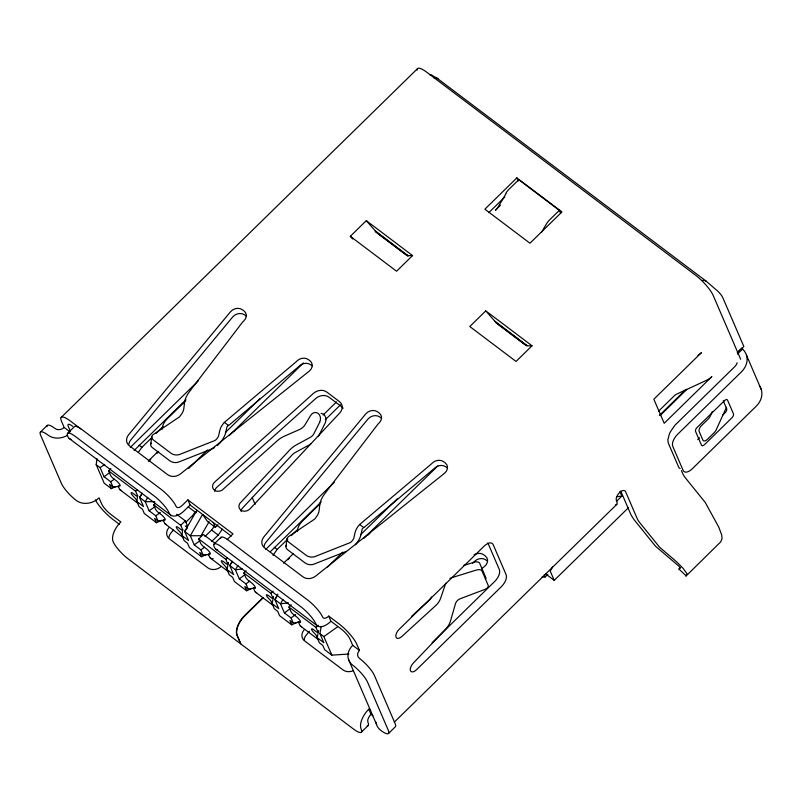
<?xml version="1.0" encoding="UTF-8"?>
<svg xmlns="http://www.w3.org/2000/svg" width="802" height="802" viewBox="0 0 802 802"><rect width="100%" height="100%" fill="white"/><g stroke="black" fill="none" stroke-linecap="round" stroke-linejoin="round"><path stroke-width="1.2" d="M115.779 486.644L111.388 488.659L104.18 483.205L96.19 464.659L96.992 458.614M161.964 520.187L156.48 522.703L144.31 513.511L142.455 509.21L139.077 506.663L136.851 501.511L137.653 495.425M205.954 554.733L201.563 556.748L189.392 547.555L187.538 543.255L184.159 540.708L181.944 535.556L182.746 529.47M150.706 444.188L151.789 436.579M285.963 546.322L287.046 538.713M318.615 630.583L317.201 637.68L323.848 642.703L319.928 633.6L321.241 626.262M252.139 588.267L246.645 590.783L234.475 581.6L232.63 577.3L229.242 574.753L227.026 569.59L228.44 562.493M273.532 596.538L272.109 603.635L278.765 608.658L274.845 599.555L277.893 594.242M196.45 511.977L196.921 510.172L184.671 531.465L188.59 540.568L181.944 535.556M445.752 583.164L440.709 598.061A19.829 15.99 -17.7 0 1 435.556 605.721L401.802 636.517A6.596 3.388 -52.9 0 1 395.998 637.159A6.596 3.388 -52.9 0 1 399.135 629.359L484.097 546.192A9.885 5.083 -52.9 0 1 493.17 544.638L506.112 574.703A9.885 5.083 -52.9 0 1 501.481 586.563L416.519 669.72A6.596 3.388 -52.9 0 1 410.514 670.863A6.596 3.388 -52.9 0 1 413.271 663.134L445.661 629.179A19.829 16.591 -29.3 0 0 450.534 620.878L455.476 603.706A6.606 5.534 -29.3 0 1 457.1 600.939A6.737 5.734 -39 0 1 459.907 598.873L484.869 589.4A4.942 2.797 -17 0 0 488.167 585.31L482.042 571.064A4.942 2.797 -17 0 0 476.518 570.011L450.894 577.951A6.727 5.213 -10.3 0 0 449.962 578.252M712.306 411.596L710.251 416.108A10.045 8.271 -23.3 0 1 708.096 419.135L701.499 425.591A4.942 2.536 -52.9 0 0 699.174 431.526L702.873 440.108A4.942 2.536 -52.9 0 0 707.414 439.336L714.011 432.869A10.045 8.271 -23.3 0 0 716.166 429.852L725.96 408.398A9.885 8.13 -23.3 0 1 726.532 407.346M319.687 422.243L314.534 432.398A6.677 3.208 -60.7 0 1 312.65 435.486A6.596 3.308 -56.1 0 1 310.414 437.27L295.958 445.12A19.809 9.935 -56.1 0 0 289.251 450.483L239.788 503.496A6.586 5.424 -23.3 0 0 241.532 510.553A6.586 5.424 -23.3 0 0 250.064 508.789L339.667 413.06A9.885 8.13 -23.3 0 0 339.426 401.581L326.805 392.048A9.885 8.13 -23.3 0 0 313.532 393.321L214.675 482.062A6.586 5.424 -23.3 0 0 213.733 489.561A6.586 5.424 -23.3 0 0 222.104 490.142L276.87 441.13A19.799 10.406 -49.7 0 1 284.209 436.238L299.918 429.351A6.606 3.469 -49.7 0 0 302.364 427.717A6.677 3.599 -44.9 0 0 304.83 425.08L310.655 415.426A6.586 5.444 -81.1 0 1 318.143 413.451A6.586 5.444 -81.1 0 1 319.667 422.233M142.024 493.18L139.588 497.42L143.508 506.533L136.851 501.511M147.668 497.43L145.222 501.681L149.142 510.784L155.788 515.806L158.014 520.959L163.798 520.578M209.111 521.681L201.031 535.726L190.305 535.726L184.671 531.465L187.307 528.067M232.199 561.26L229.753 565.51L233.673 574.613L227.026 569.59M237.833 565.52L235.387 569.771L239.307 578.874L245.963 583.896L248.179 589.049L254.986 588.097M282.926 599.565L280.479 603.816L284.399 612.918L291.046 617.941L293.271 623.094L300.068 622.141M552.558 567.014L550.222 571.084L554.212 580.357L628.487 507.666M541.4 232.51L546.463 223.898A9.975 5.133 -52.9 0 1 549.54 219.969L559.345 210.365L518.774 179.728L508.959 189.322A9.975 5.133 -52.9 0 0 506.042 192.991L506.273 193.162A9.995 5.143 -52.9 0 0 506.112 193.432L498.523 206.335A9.885 5.083 -52.9 0 1 495.476 210.234L500.468 205.152M138.435 452.238L141.894 447.326L151.638 437.792M195.297 511.736L192.53 515.666L185.874 522.172M204.931 536.558L211.578 530.052L214.345 526.112M211.578 541.581L218.224 535.064L222.375 529.17M273.001 555.355L277.151 549.46L287.778 539.064M232.44 561.861L229.753 565.51L235.387 569.771L242.274 568.989M276.189 597.731L274.845 599.555L280.479 603.816L288.499 602.903M141.563 494.874L139.588 497.42L145.222 501.681L154.746 501.681M173.342 530.102L170.956 532.979A9.885 8.13 -23.3 0 0 168.891 537.671M309.402 631.274L306.214 635.114A9.885 8.13 -23.3 0 0 304.148 639.806M681.449 470.594L682.943 474.062A9.885 2.376 45.6 0 0 685.58 478.102L705.279 502.503L718.853 527.275L721.77 535.205L722.031 538.613L720.747 541.801L686.201 575.886L678.973 569.089L680.206 567.646L678.492 565.821L655.465 546.172L635.755 521.771A19.759 4.762 45.6 0 1 630.492 513.671L620.748 491.035M685.9 576.137L687.033 573.731L683.053 568.287L676.577 561.761L659.595 547.225L639.886 522.824A9.885 2.376 45.6 0 1 637.259 518.774L625.56 491.616A6.586 3.388 -52.9 0 0 619.505 492.649A6.586 3.388 -52.9 0 0 616.417 500.558A19.759 4.762 45.6 0 1 615.595 504.849M40.331 432.168L47.188 425.461M61.102 417.501L417.481 68.691M67.508 433.441L74.355 426.734A16.471 3.97 45.6 0 1 82.265 429.812L161.172 489.39A16.471 3.97 45.6 0 1 176.139 506.493A6.586 3.388 -52.9 0 0 182.184 505.45L187.899 499.867L232.981 533.911L227.277 539.495M130.255 447.446L198.134 381M121.413 490.523A9.885 5.083 -52.9 0 1 119.388 488.849L118.395 486.543A4.281 1.033 45.6 0 1 119.207 485.791A4.281 1.033 45.6 0 0 119.749 484.508A4.281 1.033 45.6 0 0 116.14 480.598L113.433 478.553A3.298 0.792 45.6 0 1 110.435 475.135L108.591 470.844L110.876 468.609M350.314 236.309L366.303 220.66L412.549 255.577L396.559 271.226L350.314 236.309L352.669 238.996M134.124 450.493L185.974 399.747M185.613 400.83L167.187 418.865A9.885 5.083 -52.9 0 0 162.204 429.16M156.069 433.461L163.147 426.524M148.29 461.06L158.114 451.446M148.971 461.16L150.736 459.436M156.921 453.381L158.686 451.646M120.19 489.952L138.225 503.566A9.885 5.083 -52.9 0 1 137.423 502.463L136.42 500.157A4.281 1.033 45.6 0 0 133.864 496.859A4.281 1.033 45.6 0 1 131.157 493.12A4.281 1.033 45.6 0 1 133.272 493.541L135.979 495.576A3.298 0.792 45.6 0 0 137.493 495.566L135.638 491.265L137.162 489.781M188.741 468.378L207.497 450.012M225.362 432.529L260.189 398.434M166.495 524.568A9.885 5.083 -52.9 0 1 164.47 522.894L163.478 520.578A4.281 1.033 45.6 0 1 164.3 519.836A4.281 1.033 45.6 0 0 164.841 518.553A4.281 1.033 45.6 0 0 161.222 514.643L158.515 512.598A3.298 0.792 45.6 0 1 155.528 509.18L153.673 504.889L155.197 503.395M229.272 435.536L303.467 362.905M516.859 177.884L484.869 209.192L529.962 243.227L561.941 211.928L516.859 177.884L518.192 180.971M187.899 499.867L190.114 505.019L184.41 510.603A16.471 8.471 -52.9 0 1 169.282 513.2A16.471 3.97 45.6 0 0 154.315 496.097L75.418 436.519A16.471 3.97 45.6 0 0 67.839 436.599A16.471 8.471 -52.9 0 0 71.228 439.396M488.869 212.6L504.859 196.951M165.282 523.997L183.317 537.611A9.885 5.083 -52.9 0 1 182.505 536.508L181.513 534.202A4.281 1.033 45.6 0 0 178.946 530.904A4.281 1.033 45.6 0 1 176.25 527.165A4.281 1.033 45.6 0 1 178.355 527.576L181.062 529.621A3.298 0.792 45.6 0 0 182.575 529.611L180.721 525.31L185.292 520.839L176.6 514.272M323.136 414.995L336.539 401.882M213.131 558.613A9.885 5.083 -52.9 0 1 209.553 556.939L208.56 554.623A4.281 1.033 45.6 0 1 209.382 553.881A4.281 1.033 45.6 0 0 209.923 552.598A4.281 1.033 45.6 0 0 206.304 548.688L203.608 546.643A3.298 0.792 45.6 0 1 200.61 543.225L198.756 538.934L203.327 534.463L214.926 543.215M208.891 554.623L203.096 555.004L200.881 549.851L194.224 544.829L190.305 535.726L202.585 514.453L207.437 521.36L215.347 527.335L218.034 524.708M325.311 419.707L340.509 404.83M214.034 544.087L220.881 537.38M227.588 570.553L226.595 568.247A4.281 1.033 45.6 0 0 224.039 564.949A4.281 1.033 45.6 0 1 221.332 561.21A4.281 1.033 45.6 0 1 223.437 561.621L226.144 563.666A3.298 0.792 45.6 0 0 227.658 563.656L225.813 559.355L227.337 557.871M485.781 310.875L469.792 326.524L516.037 361.451L532.027 345.792L485.781 310.875L493.631 319.838A9.885 2.376 45.6 0 0 499.065 324.96L523.927 343.737A9.885 2.376 45.6 0 0 528.057 345.832L532.027 345.792M265.512 549.571L334.284 482.263M256.67 592.658A9.885 5.083 -52.9 0 1 254.645 590.984L253.643 588.668A4.281 1.033 45.6 0 1 254.465 587.926A4.281 1.033 45.6 0 0 255.006 586.643A4.281 1.033 45.6 0 0 251.397 582.733L248.69 580.688A3.298 0.792 45.6 0 1 245.693 577.27L243.848 572.979L246.134 570.743M270.274 551.756L321.231 501.872M319.998 503.816L302.444 520.999A9.885 5.083 -52.9 0 0 297.462 531.295M291.316 535.596L297.522 529.52M283.547 563.194L293.372 553.581M287.778 559.816L289.542 558.092M263.116 597.48L244.71 615.495A16.471 8.471 -52.9 0 0 236.991 635.264L240.69 643.846L128.089 558.824A16.471 3.97 45.6 0 1 113.112 541.721A16.471 8.471 -52.9 0 1 120.841 521.952L110.696 514.293A9.885 2.376 45.6 0 1 101.714 504.037L99.047 497.852A16.471 13.554 -23.3 0 1 76.36 500.518A16.471 3.97 45.6 0 1 61.383 483.426L40.671 435.326A16.471 3.97 45.6 0 1 48.25 435.245A16.471 13.554 -23.3 0 0 67.599 435.185M263.337 597.65L244.941 615.665A16.471 8.471 -52.9 0 0 237.212 635.435L240.911 644.016L353.512 729.048A16.471 3.97 45.6 0 0 361.09 728.968A16.471 8.471 -52.9 0 1 368.81 709.199L370.654 710.592M298.314 621.811L291.738 624.828L279.557 615.635L277.713 611.345L274.334 608.788L271.678 602.292A4.281 1.033 45.6 0 0 269.121 598.984A4.281 1.033 45.6 0 1 266.414 595.254A4.281 1.033 45.6 0 1 268.53 595.665L271.236 597.711A3.298 0.792 45.6 0 0 272.75 597.691L270.896 593.4L273.181 591.164M327.567 567.004L342.755 552.147M360.609 534.663L397.231 498.824M301.752 626.703A9.885 5.083 -52.9 0 1 299.727 625.029L298.735 622.713A4.281 1.033 45.6 0 1 299.557 621.971A4.281 1.033 45.6 0 0 300.098 620.688A4.281 1.033 45.6 0 0 296.479 616.778L293.773 614.733A3.298 0.792 45.6 0 1 290.785 611.314L288.931 607.024L291.216 604.778M363.627 538.543L437.832 465.912M367.717 535.285L369.471 533.571A4.942 4.07 -23.3 0 0 370.283 532.548M300.539 626.131L318.564 639.745A9.885 5.083 -52.9 0 1 317.762 638.643L316.77 636.337A4.281 1.033 45.6 0 0 314.204 633.029A4.281 1.033 45.6 0 1 311.507 629.299A4.281 1.033 45.6 0 1 313.612 629.71L316.319 631.755A3.298 0.792 45.6 0 0 317.833 631.735L315.978 627.445L318.264 625.209M658.592 411.165L674.482 395.617A6.586 5.424 -23.3 0 1 676.647 394.123L706.412 380.369A16.471 13.554 -23.3 0 0 711.835 376.639L664.196 423.276L653.831 399.226L701.479 352.589A16.471 13.554 -23.3 0 1 698.011 355.276M659.414 415.366L686.071 389.281M660.096 415.556L686.773 389.441M432.118 642.733L494.714 581.46A9.885 5.083 -52.9 0 0 499.355 569.59L487.847 542.874M737.269 352.469L741.559 348.279L742.562 349.04L737.419 354.063M737.85 352.399L743.845 346.534L722.762 297.572A8.231 1.985 45.6 0 0 715.274 289.031L706.512 281.442L437.16 78.285A19.759 10.165 -52.9 0 0 433.982 77.884M361.421 732.116L368.278 725.409M616.477 501.34L621.841 496.097L619.916 491.636M394.243 722.201L616.828 504.338M542.132 577.029L545.159 576.999L547.846 574.372M388.599 733.399L395.446 726.682A16.471 3.97 45.6 0 0 395.105 723.534L374.394 675.434A16.471 3.97 45.6 0 0 359.426 658.342A6.586 5.424 -23.3 0 1 359.486 650.462L356.82 644.277A19.759 4.762 45.6 0 0 338.855 623.755L328.72 616.096A6.586 3.388 -52.9 0 1 322.665 617.139A16.471 3.97 45.6 0 0 307.697 600.036L228.801 540.458A16.471 3.97 45.6 0 0 220.65 538.603M697.73 439.526L699.504 437.792M722.492 415.286L725.148 412.689A3.298 1.694 -52.9 0 0 726.692 408.739L723.244 400.719M224.329 422.433L294.996 362.775A20.07 10.837 -44.7 0 1 295.918 362.033L297.051 360.91A8.231 6.777 -23.3 0 1 308.399 359.577L309.953 360.75A8.231 6.777 -23.3 0 1 309.171 371.216L180.5 473.892A9.885 8.13 -23.3 0 1 167.738 474.734L129.312 445.722A9.885 8.13 -23.3 0 1 128.641 434.724L230.475 311.798A8.231 6.777 -23.3 0 1 242.445 309.772L243.998 310.945A8.231 6.777 -23.3 0 1 243.928 320.79L242.785 321.913A20.07 9.624 -60.9 0 0 242.064 322.795L189.282 391.877A13.323 6.396 -60.9 0 0 184.731 401.06L183.838 408.429A6.637 3.188 -60.9 0 1 181.082 414.714L179.528 416.839L153.272 434.504A6.586 4.14 8.1 0 0 153.543 440.077L170.986 453.25A6.586 4.14 8.1 0 0 179.678 454.443L215.126 440.428A6.667 3.599 -44.7 0 0 218.535 436.118L219.758 430.664A13.243 7.158 -44.7 0 1 224.329 422.433L228.45 425.341L229.342 424.88L297.622 367.517A10.506 5.835 -36.4 0 1 298.143 367.196L299.276 366.063A8.231 6.777 -23.3 0 1 310.625 364.73L312.168 365.902M359.587 524.558L430.253 464.909A20.07 10.867 -44.7 0 1 431.165 464.137L432.308 463.045A8.231 6.777 -23.3 0 1 443.656 461.711L445.21 462.884A8.231 6.777 -23.3 0 1 444.428 473.35L315.757 576.016A9.885 8.13 -23.3 0 1 302.996 576.869L264.57 547.856A9.885 8.13 -23.3 0 1 263.898 536.859L365.732 413.922A8.231 6.777 -23.3 0 1 377.702 411.907L379.256 413.08A8.231 6.777 -23.3 0 1 379.176 422.925L378.043 424.037A20.07 9.634 -60.9 0 0 377.321 424.94L324.539 494.002A13.323 6.396 -60.9 0 0 319.988 503.195L319.096 510.563A6.637 3.188 -60.9 0 1 316.339 516.849A7.198 3.007 -71.6 0 1 314.785 518.974L288.53 536.638A6.586 4.14 8.1 0 0 288.8 542.202L306.244 555.375A6.586 4.14 8.1 0 0 314.935 556.578L350.384 542.553A6.667 3.599 -44.7 0 0 353.792 538.242L355.015 532.799A13.243 7.158 -44.7 0 1 359.587 524.558L363.707 527.475L364.599 527.014L432.88 469.651A10.506 5.885 -36.4 0 1 433.381 469.29L434.534 468.198A8.231 6.777 -23.3 0 1 445.882 466.864L447.426 468.037M680.647 567.535L678.973 569.089M411.466 616.427L428.799 600.608A10.015 7.88 -12.7 0 0 431.446 596.949M481.591 568.788L484.518 566.453A8.231 6.777 -23.3 0 0 485.3 555.976L483.756 554.814A8.231 6.777 -23.3 0 0 474.072 554.844M239.307 578.874L244.79 574.833M245.963 583.896L249.612 581.199M284.399 612.918L289.873 608.878M291.046 617.941L295.607 614.573M228.45 425.341L226.886 426.965L226.034 431.215A16.491 8.672 -49.7 0 1 217.352 445.571M363.707 527.475L362.143 529.099L361.291 533.35A16.491 8.672 -49.7 0 1 355.446 544.799M96.19 464.659L100.13 467.636L104.691 464.398M100.13 467.636L104.059 476.739L109.523 472.849M104.059 476.739L110.706 481.761L114.355 479.165M149.142 510.784L155.528 506.252M155.788 515.806L160.35 512.568M194.224 544.829L199.698 540.939M200.881 549.851L204.52 547.255M319.928 633.6L323.868 636.577L337.472 626.913M346.464 551.315L313.853 564.187A6.586 4.14 8.1 0 1 305.161 562.984L287.717 549.811A6.586 4.14 8.1 0 1 286.454 545.19M463.666 565.47L474.142 562.222A4.942 2.797 -17 0 1 479.666 563.275L485.791 577.51A4.942 2.797 -17 0 1 485.751 578.964M616.888 496.679L621.841 496.097M111.388 488.659L109.543 484.358L112.922 486.914L118.716 486.533M317.201 637.68L319.417 642.833L322.795 645.389L324.65 649.68L331.858 655.134L348.92 654.021M412.549 255.577L408.579 255.617A9.885 2.376 45.6 0 1 404.449 253.522L379.587 234.745A9.885 2.376 45.6 0 1 374.153 229.623L366.303 220.66M706.512 281.442L705.419 280.85A19.759 10.165 -52.9 0 0 702.241 280.449M437.932 78.646L433.491 76.25A8.231 1.985 45.6 0 0 429.531 74.716M375.476 231.066L407.817 255.477M494.954 321.281L527.295 345.702M375.206 231.547L407.997 256.299M495.676 322.514L526.473 345.772M246.214 316.098L244.67 314.925A8.231 6.777 -23.3 0 0 232.69 316.95L130.866 439.877A9.885 8.13 -23.3 0 0 128.801 444.569M381.471 418.233L379.927 417.06A8.231 6.777 -23.3 0 0 367.948 419.075L266.124 542.012A9.885 8.13 -23.3 0 0 264.048 546.703M545.761 573.981L554.212 580.357M487.526 561.129L485.972 559.966A8.231 6.777 -23.3 0 0 474.624 561.3L473.481 562.413A20.07 10.837 -44.7 0 1 472.558 563.134M139.047 445.18L141.894 447.326M274.304 547.305L277.151 549.46M190.114 505.019L231.287 536.097M188.3 506.904L196.209 512.879M80.741 428.859L70.596 421.19A19.759 4.762 45.6 0 0 61.513 421.291L64.18 427.476L69.974 431.847M211.578 530.052L218.224 535.064M328.72 616.096L330.935 621.249L341.081 628.908A9.885 2.376 45.6 0 1 350.063 639.174L352.72 645.349A16.471 13.554 -23.3 0 0 352.569 665.048A16.471 3.97 45.6 0 1 367.547 682.141L388.258 730.241A16.471 3.97 45.6 0 1 380.679 730.321A16.471 13.554 -23.3 0 1 376.108 722.231M352.72 645.349L359.486 650.462M185.282 526.042L187.187 527.485M69.193 438.443L170.636 515.044M215.718 549.089L317.161 625.68M108.591 470.844L135.638 491.265M153.673 504.889L180.721 525.31M198.756 538.934L225.813 559.355M243.848 572.979L270.896 593.4M288.931 607.024L315.978 627.445M210.365 558.042L228.4 571.656M255.447 592.087L273.482 605.7A9.885 5.083 -52.9 0 1 272.68 604.598M158.014 520.959L154.626 518.403L156.48 522.703M203.096 555.004L199.718 552.448L201.563 556.748M248.179 589.049L244.8 586.493L246.645 590.783M293.271 623.094L289.883 620.537L291.738 624.828M119.368 524.328L112.912 519.445A19.759 4.762 45.6 0 1 95.388 499.867M368.81 709.199L371.025 714.351L372.87 715.745M746.482 355.186L761.278 389.541M740.657 359.236L713.199 295.467A19.759 4.762 45.6 0 0 695.234 274.946L426.975 72.38A19.759 4.762 45.6 0 0 417.2 70.155M559.345 210.365L560.678 213.452M544.277 574.944L545.159 576.999M348.469 659.294L376.579 724.567M323.868 636.577L331.858 655.134M255.126 504.398L252.72 498.814A9.885 5.083 -52.9 0 1 252.379 497.25M213.282 522.523L215.347 527.335M185.292 520.839L187.147 525.14A3.298 0.792 45.6 0 1 186.655 525.771M110.706 481.761L112.922 486.914M70.496 431.546L68.28 426.393A9.885 2.376 45.6 0 1 72.822 426.353M241.141 511.586A6.586 5.424 -23.3 0 1 242.004 508.648L291.477 455.636A9.965 4.862 -59.2 0 1 294.665 452.829L309.121 444.99A16.471 8.391 -54.2 0 0 310.715 444.067M214.756 491.385A6.586 5.424 -23.3 0 1 216.891 487.215L315.757 398.474A9.885 8.13 -23.3 0 1 329.02 397.201L341.642 406.734A9.885 8.13 -23.3 0 1 343.126 408.228M330.935 621.249A16.471 8.471 -52.9 0 1 315.818 623.846A16.471 3.97 45.6 0 0 300.84 606.743L221.943 547.164A16.471 3.97 45.6 0 0 214.375 547.245A16.471 8.471 -52.9 0 0 217.753 550.042M321.041 413.361A6.586 5.444 -81.1 0 1 325.161 423.085L320.028 433.26A16.501 8.281 -56.1 0 1 318.093 436.549M151.197 443.065A6.586 4.14 8.1 0 0 152.46 447.686L169.914 460.859A6.586 4.14 8.1 0 0 178.605 462.052L211.207 449.19A16.702 9.033 -44.7 0 0 214.645 447.456M64.18 427.476A6.586 5.424 -23.3 0 1 55.097 428.539A16.471 3.97 45.6 0 0 46.957 426.684M220.6 566.984A9.885 8.13 -23.3 0 1 207.828 567.836L169.402 538.824A9.885 8.13 -23.3 0 1 168.741 527.826M371.025 714.351A6.586 3.388 -52.9 0 0 367.938 722.261A16.471 3.97 45.6 0 1 367.256 725.84M303.998 629.961A9.885 8.13 -23.3 0 0 304.66 640.958L343.086 669.971A9.885 8.13 -23.3 0 0 353.431 670.612M235.026 430.413A4.942 4.07 -23.3 0 1 234.214 431.436M759.384 385.732A19.759 16.271 -23.3 0 1 756.166 406.263L692.206 468.869A9.885 5.083 -52.9 0 1 683.134 470.423L672.778 446.373A9.885 5.083 -52.9 0 1 677.409 434.514L741.379 371.907A19.759 16.271 -23.3 0 0 741.559 348.279A4.942 1.193 45.6 0 0 742.562 349.04M737.128 362.765A9.885 8.13 -23.3 0 1 734.612 366.805L675.214 424.94L671.545 430.093A10.246 4.682 -65.2 0 0 669.349 434.022L667.855 439.807L668.266 442.975L678.622 467.025A9.714 4.441 -65.2 0 0 680.116 468.488M724.517 400.619L697.098 427.456A3.298 1.694 -52.9 0 0 695.555 431.406L701.469 445.15A3.298 1.694 -52.9 0 0 704.497 444.629L731.915 417.802A3.298 1.694 -52.9 0 0 733.459 413.842L727.534 400.108A3.298 1.694 -52.9 0 0 724.517 400.619"/></g></svg>
